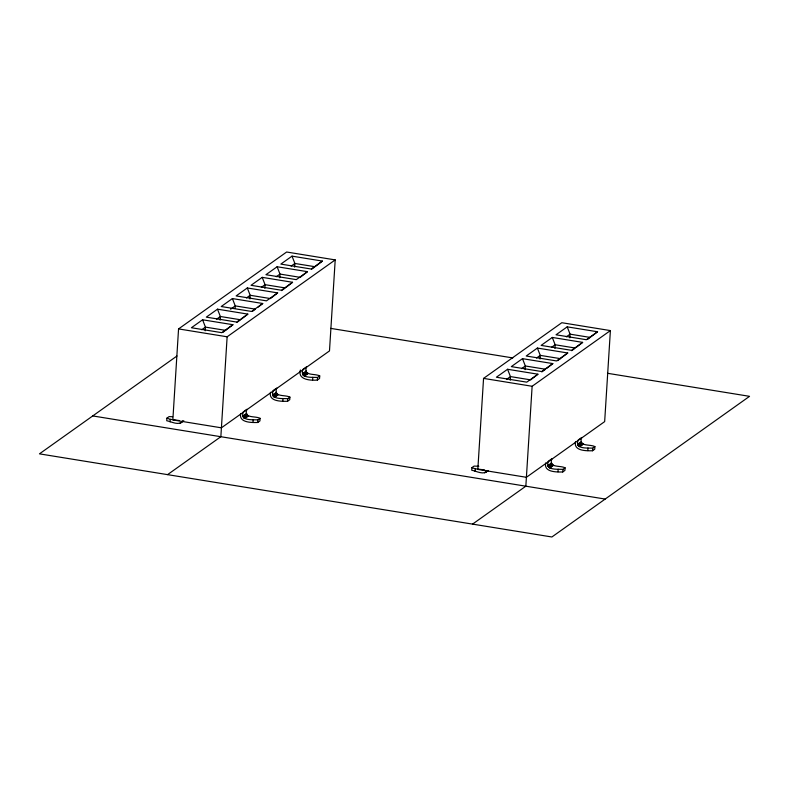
<?xml version="1.0" encoding="UTF-8"?>
<svg xmlns="http://www.w3.org/2000/svg" width="789" height="789" viewBox="0 0 789 789"><rect width="100%" height="100%" fill="white"/><g stroke="black" fill="none" stroke-linecap="round" stroke-linejoin="round"><path stroke-width="1.18" d="M172.643 416.73L169.093 416.602L166.903 418.16L166.735 420.744C171.43 421.553 179.103 426.178 182.673 421.04M170.089 421.898L170.256 419.314L166.903 418.16M178.561 328.914L172.84 419.935L221.413 427.816L329.486 350.918L335.207 259.897L286.634 252.016L178.561 328.914L227.133 336.795L335.207 259.897M205.219 330.778L205.446 327.11L202.576 319.782L191.402 327.741L221.758 332.662L232.933 324.713L202.576 319.782M220.121 320.176L220.358 316.497L217.488 309.18L206.304 317.139L236.661 322.06L247.845 314.101L217.488 309.18M227.133 336.795L220.851 436.712L167.564 474.633M235.112 308.341L235.26 305.895L232.39 298.567L221.216 306.526L251.573 311.448L262.747 303.499L232.39 298.567M240.675 413.485C238.603 422.914 251.869 422.608 257.747 422.49L259.926 420.931L260.094 418.348C254.936 415.616 243.318 418.87 246.918 409.225M249.935 298.962L250.172 295.283L247.302 287.965L236.118 295.924L266.475 300.846L277.659 292.887L247.302 287.965M260.094 418.348L257.904 419.896C252.49 419.501 239.688 421.227 243.337 411.769M253.003 422.322L253.161 419.738M264.848 288.35L265.074 284.681L262.204 277.353L251.03 285.312L281.387 290.234L292.561 282.284L262.204 277.353M257.747 422.49L257.904 419.896M270.489 392.271C268.418 401.709 281.673 401.394 287.561 401.276L289.741 399.717L289.908 397.133C284.75 394.401 273.132 397.656 276.732 388.01M279.75 277.748L279.987 274.069L277.117 266.751L265.932 274.71L296.289 279.631L307.473 271.672L277.117 266.751M289.908 397.133L287.719 398.682C282.304 398.287 269.503 400.013 273.152 390.555L275.834 388.652M282.817 401.108L282.975 398.524M294.662 267.136L294.889 263.467L292.019 256.139L280.835 264.098L311.201 269.019L322.376 261.07L292.019 256.139M287.561 401.276L287.719 398.682M300.372 369.992C297.414 379.982 310.896 380.633 317.365 380.061L319.555 378.503L319.723 375.919C314.564 373.187 302.946 376.442 306.546 366.796L302.966 369.341C299.317 378.799 312.119 377.073 317.533 377.467L319.723 375.919M312.631 379.894L312.789 377.31M317.365 380.061L317.533 377.467M478.824 466.25L474.081 466.092L471.891 467.64L471.733 470.234C476.418 471.033 484.091 475.659 487.671 470.52M475.086 471.378L475.244 468.794L471.891 467.64M483.558 378.395L477.828 469.416L526.401 477.296L604.66 421.612L610.39 330.591L561.817 322.711L483.558 378.395L532.131 386.275L610.39 330.591M510.207 380.259L510.444 376.59L507.574 369.272L496.389 377.221L526.746 382.152L537.93 374.193L507.574 369.272M525.119 369.656L525.346 365.978L522.476 358.66L511.302 366.619L541.658 371.54L552.833 363.591L522.476 358.66M532.131 386.275L525.839 486.192L472.552 524.113M540.021 359.044L540.258 355.375L537.388 348.057L526.204 356.007L556.561 360.938L567.745 352.979L537.388 348.057M545.672 462.965C543.591 472.404 556.856 472.088 562.735 471.97L564.924 470.412L565.082 467.828C559.934 465.096 548.316 468.35 551.905 458.705L548.335 461.249C544.676 470.717 557.488 468.982 562.902 469.386L565.082 467.828M554.933 348.442L555.16 344.763L552.29 337.445L541.116 345.404L571.473 350.326L582.647 342.377L552.29 337.445M557.991 471.802L558.158 469.218M569.836 337.83L570.072 334.161L567.202 326.843L556.018 334.792L586.375 339.724L597.559 331.765L567.202 326.843M562.735 471.97L562.902 469.386M575.487 441.751C573.406 451.19 586.671 450.874 592.549 450.756L594.738 449.197L594.896 446.613C589.748 443.882 578.13 447.136 581.72 437.491L579.037 439.404M594.896 446.613L592.717 448.172C587.302 447.767 574.491 449.503 578.15 440.035M587.805 450.588L587.973 448.004M592.549 450.756L592.717 448.172M222.892 332.376L232.933 324.713M241.503 319.072L247.845 314.101M258.22 307.049L262.747 303.499M277.659 292.887L270.41 298.567L250.172 295.283L246.444 297.936M286.22 287.245L292.561 282.284M307.473 271.672L300.224 277.353L279.987 274.069L276.258 276.722M316.034 266.041L322.376 261.07M537.93 374.193L530.681 379.874L510.444 376.59L506.716 379.243M546.491 368.552L552.833 363.591M557.695 360.642L567.745 352.979M576.305 347.338L582.647 342.377M587.509 339.428L597.559 331.765M201.728 329.753L205.446 327.11L225.684 330.384M216.63 319.151L220.358 316.497L240.596 319.782L236.868 322.435M230.605 309.209L235.26 305.895L255.498 309.17L252.707 311.162M261.346 287.324L265.074 284.681L285.312 287.955L281.584 290.608M291.161 266.11L294.889 263.467L315.127 266.741M176.963 356.007L39.45 453.853L551.886 536.984L749.55 396.334L607.481 373.286M311.399 269.394L314.2 267.412M180.05 423.16L182.732 421.247M180.602 422.973L183.807 420.724M244.235 411.138L246.02 409.866M243.071 416.01L246.651 413.466M272.886 394.796L276.466 392.251M302.7 373.582L306.28 371.037M243.081 416.336L246.651 413.791M272.886 395.121L276.466 392.577M302.7 373.907L306.28 371.363M243.13 416.671L246.71 414.117M272.945 395.457L276.525 392.902M302.759 374.242L306.339 371.698M243.229 416.986L246.809 414.442M273.043 395.772L276.623 393.228M302.858 374.558L306.438 372.013M243.387 417.292L246.957 414.748M273.191 396.078L276.771 393.533M303.006 374.864L306.586 372.319M243.574 417.568L247.154 415.024M273.388 396.354L276.969 393.81M303.203 375.14L306.773 372.595M243.801 417.825L247.381 415.27M273.615 396.611L277.195 394.056M303.43 375.396L307.01 372.842M244.057 418.032L247.638 415.487M273.872 396.818L277.452 394.273M303.686 375.603L307.266 373.059M244.343 418.209L247.924 415.665M274.158 396.995L277.738 394.451M303.972 375.781L307.552 373.236M244.649 418.328L248.229 415.783M274.464 397.114L278.044 394.569M304.278 375.899L307.858 373.355M244.965 418.407L248.545 415.862M274.779 397.192L278.359 394.648M304.593 375.978L308.174 373.434M521.618 368.631L525.346 365.978L545.584 369.262L541.865 371.915M536.53 358.028L540.258 355.375L560.496 358.66M551.432 347.416L555.16 344.763L575.398 348.048M566.344 336.814L570.072 334.161L590.31 337.445M571.67 350.701L574.471 348.708M484.466 472.739L486.261 471.467M485.048 472.641L487.73 470.727M485.6 472.453L488.371 470.599M548.069 465.49L551.639 462.946M577.883 444.276L581.454 441.732M548.069 465.826L551.649 463.271M577.883 444.611L581.463 442.057M548.128 466.151L551.698 463.607M577.933 444.937L581.513 442.392M548.227 466.467L551.807 463.922M578.041 445.252L581.621 442.708M548.375 466.772L551.955 464.228M578.189 445.558L581.769 443.014M548.562 467.049L552.142 464.504M578.376 445.834L581.957 443.29M548.799 467.305L552.369 464.76M578.603 446.091L582.183 443.546M549.055 467.512L552.635 464.968M578.87 446.298L582.45 443.753M549.341 467.69L552.921 465.145M579.156 446.475L582.736 443.931M549.647 467.818L553.217 465.263M579.461 446.604L583.032 444.049M549.963 467.887L553.533 465.342M579.777 446.673L583.347 444.128M484.663 469.919L475.244 468.794M179.389 420.567L170.256 419.314M330.611 328.372L512.761 357.92M92.737 415.931L605.183 499.062"/></g></svg>
